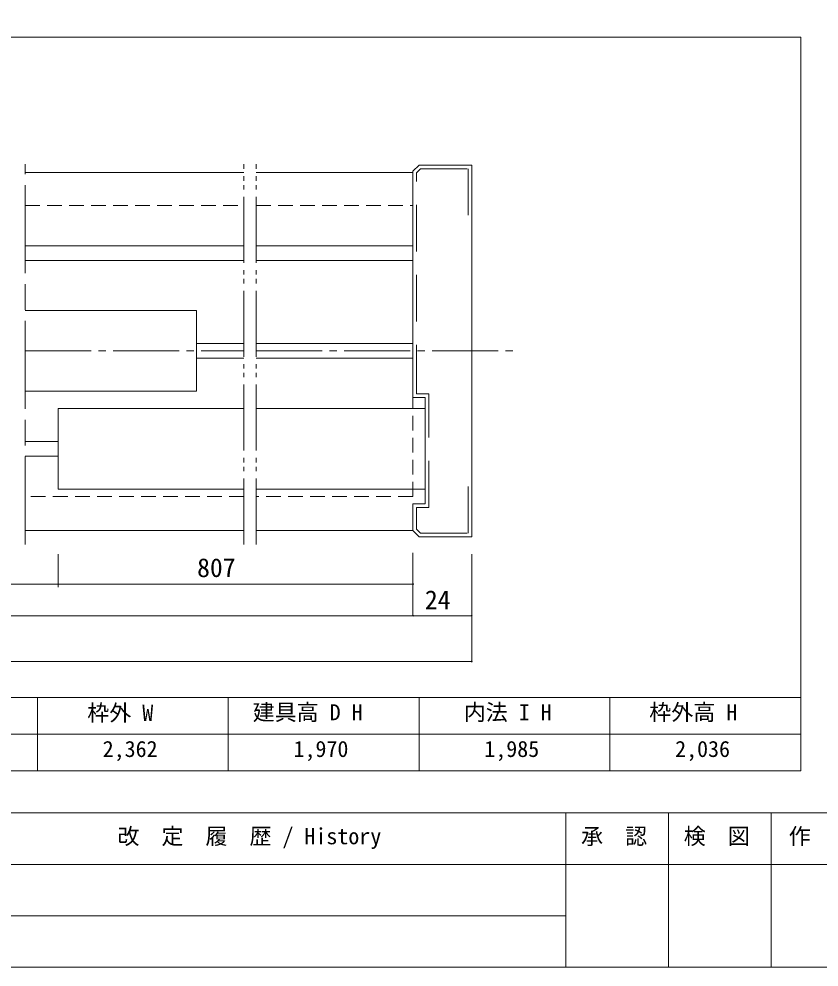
# Model space of a CAD drawing. Units: millimetres on the paper, enlarged 10 times, with parts at other scales. Extents: x -2000 to 2000, y -1385 to 1385.
# Drawn here: x -685 to 405, y -1385 to -92 of the extents above; entities that cross this region are included whole.
import ezdxf
from ezdxf.enums import TextEntityAlignment as Align

# ---------------------------------------------------------------- set-up
doc = ezdxf.new("R2010")
doc.units = ezdxf.units.MM
doc.header["$LTSCALE"] = 10
for name, pattern in [('CHAIN', [18.5, 12, -1.5, 3.5, -1.5]), ('CHAIN2', [12, 9, -1, 1, -1]), ('DOUBLE_CHAIN2', [12.8, 9, -1, 0.6, -0.6, 0.6, -1]), ('USER2', [9.525, 6.35, -3.175]), ('USER9', [3, 2, -1])]:
    doc.linetypes.add(name, pattern=pattern)
doc.layers.add('1-1_0', color=7, linetype='Continuous', lineweight=20)
doc.layers.add('2-0_18', color=7, linetype='Continuous', lineweight=18)
doc.styles.add('ＭＳ ゴシック', font='')
doc.styles.get('ＭＳ ゴシック').set_extended_font_data('MS Gothic')

msp = doc.modelspace()

# ---------------------------------------------------------------- linework, layer by layer
at = {"layer": '1-1_0'}
for p, q in [((380, -117.5), (-1950, -117.5)), ((380, -117.5), (-1950, -117.5)), ((380, -117.5), (-1950, -117.5)), ((380, -117.5), (-1950, -117.5)), ((380, -1017.5), (380, -117.5)), ((380, -1017.5), (380, -117.5)), ((380, -1017.5), (-1950, -1017.5)), ((380, -1017.5), (-1950, -1017.5)), ((380, -1017.5), (-1950, -1017.5)), ((-660, -1017.5), (-660, -1117.5)), ((-400, -1017.5), (-400, -1117.5)), ((-140, -1017.5), (-140, -1117.5)), ((120, -1017.5), (120, -1117.5)), ((380, -1017.5), (380, -1117.5)), ((380, -1067.5), (-1950, -1067.5)), ((380, -1117.5), (-1950, -1117.5)), ((2000, -1175), (-2000, -1175)), ((60, -1175), (60, -1385)), ((200, -1175), (200, -1385)), ((340, -1175), (340, -1385)), ((2000, -1245), (-1190, -1245)), ((60, -1315), (-1190, -1315))]:
    msp.add_line(p, q, dxfattribs=at)
msp.add_lwpolyline([(-2000, -1385), (2000, -1385), (2000, 1385), (-2000, 1385)], close=True, dxfattribs=at)
at = {"layer": '2-0_18', "linetype": 'CHAIN', "lineweight": 20}
msp.add_line((-676.81, -808.99), (-676.81, -290.27), dxfattribs=at)
at = {"layer": '2-0_18', "linetype": 'DOUBLE_CHAIN2', "lineweight": 20}
for p, q in [((-378.78, -808.99), (-378.78, -290.27)), ((-362.12, -808.99), (-362.12, -290.27))]:
    msp.add_line(p, q, dxfattribs=at)
at = {"layer": '2-0_18', "linetype": 'USER2', "lineweight": 20}
msp.add_line((-73.29, -296.7), (-73.29, -363.37), dxfattribs=at)
at = {"layer": '2-0_18', "lineweight": 20}
for p, q in [((-68.29, -798.37), (-68.29, -291.7)), ((-676.81, -301.7), (-378.78, -301.7)), ((-362.12, -301.7), (-148.29, -301.7)), ((-676.81, -401.7), (-378.78, -401.7)), ((-362.12, -401.7), (-148.29, -401.7)), ((-676.81, -421.7), (-378.78, -421.7)), ((-362.12, -421.7), (-148.29, -421.7)), ((-676.81, -490.04), (-674.82, -490.04)), ((-676.81, -490.04), (-674.82, -490.04)), ((-676.81, -490.04), (-459.97, -490.04)), ((-676.81, -490.04), (-459.97, -490.04)), ((-676.81, -490.04), (-443.3, -490.04)), ((-443.3, -535.04), (-378.78, -535.04)), ((-362.12, -535.04), (-148.29, -535.04)), ((-443.3, -555.04), (-378.78, -555.04)), ((-362.12, -555.04), (-148.29, -555.04)), ((-676.81, -600.04), (-674.82, -600.04)), ((-676.81, -600.04), (-674.82, -600.04)), ((-676.81, -600.04), (-459.97, -600.04)), ((-676.81, -600.04), (-459.97, -600.04)), ((-631.63, -623.37), (-378.78, -623.37)), ((-614.96, -623.37), (-378.78, -623.37)), ((-343.73, -623.37), (-362.12, -623.37)), ((-362.12, -623.37), (-152.41, -623.37)), ((-362.12, -623.37), (-360.12, -623.37)), ((-362.12, -623.37), (-148.29, -623.37)), ((-343.45, -623.37), (-131.63, -623.37)), ((-131.63, -741.7), (-131.63, -631.7)), ((-131.63, -716.7), (-131.63, -640.04)), ((-676.81, -668.37), (-631.63, -668.37)), ((-676.81, -688.37), (-631.63, -688.37)), ((-614.96, -733.37), (-378.78, -733.37)), ((-400.23, -733.37), (-378.78, -733.37)), ((-343.73, -733.37), (-362.12, -733.37)), ((-362.12, -733.37), (-152.41, -733.37)), ((-362.12, -733.37), (-148.29, -733.37)), ((-362.12, -733.37), (-360.12, -733.37)), ((-362.12, -733.37), (-351.06, -733.37)), ((-343.45, -733.37), (-131.63, -733.37)), ((-378.78, -790.04), (-676.81, -790.04)), ((-148.29, -790.04), (-362.12, -790.04))]:
    msp.add_line(p, q, dxfattribs=at)
at = {"layer": '2-0_18', "linetype": 'USER9'}
for p, q in [((-676.81, -346.7), (-378.78, -346.7)), ((-362.12, -346.7), (-148.29, -346.7)), ((-148.29, -743.37), (-148.29, -608.37)), ((-378.78, -743.37), (-676.81, -743.37)), ((-148.29, -743.37), (-362.12, -743.37))]:
    msp.add_line(p, q, dxfattribs=at)
at = {"layer": '2-0_18', "color": 4, "linetype": 'CHAIN2', "lineweight": 9}
for p, q in [((-676.81, -545.04), (-378.78, -545.04)), ((-362.12, -545.04), (-2.86, -545.04))]:
    msp.add_line(p, q, dxfattribs=at)
at = {"layer": '2-0_18', "color": 4, "lineweight": 9}
for p, q in [((-631.63, -822.18), (-631.63, -867.31)), ((-631.63, -822.18), (-631.63, -867.31)), ((-148.29, -820.22), (-148.29, -905.99)), ((-68.29, -822.3), (-68.29, -969.02)), ((-742.74, -863.15), (-662.74, -863.15)), ((-734.97, -863.15), (-148.29, -863.15)), ((-1474.85, -905.99), (-148.53, -905.99)), ((-68.29, -905.99), (-148.29, -905.99)), ((-1482.9, -968.5), (-68.29, -968.5))]:
    msp.add_line(p, q, dxfattribs=at)
at = {"layer": '2-0_18', "lineweight": 20}
for points in [[(-131.63, -636.7), (-131.63, -753.37), (-131.63, -608.37), (-148.29, -608.37), (-148.29, -600.04), (-148.29, -300.04), (-139.96, -291.7), (-68.29, -291.7), (-139.96, -291.7)], [(-676.81, -600.04), (-443.3, -600.04), (-443.3, -490.04)], [(-631.63, -623.37), (-631.63, -733.37), (-378.78, -733.37)], [(-148.29, -790.04), (-148.29, -753.37), (-131.63, -753.37)], [(-148.29, -790.04), (-139.96, -798.37), (-68.29, -798.37)]]:
    msp.add_lwpolyline(points, dxfattribs=at)
at = {"layer": '2-0_18', "linetype": 'USER2', "lineweight": 20}
for points in [[(-143.29, -787.97), (-143.29, -758.37), (-131.63, -758.37), (-126.63, -758.37), (-126.63, -636.7), (-126.63, -603.37), (-143.29, -603.37), (-143.29, -600.04), (-143.29, -302.11), (-137.89, -296.7), (-73.29, -296.7)], [(-143.29, -787.97), (-137.89, -793.37), (-73.29, -793.37), (-73.29, -726.7)]]:
    msp.add_lwpolyline(points, dxfattribs=at)
at = {"layer": '2-0_18', "color": 4, "lineweight": 9}
for centre, start, end in [((-631.63, -863.15), 0, 180), ((-631.63, -863.15), 0, 180), ((-631.63, -863.15), 180, 0), ((-631.63, -863.15), 180, 0), ((-148.29, -863.15), 0, 180), ((-148.29, -863.15), 180, 0), ((-148.29, -905.99), 0, 180), ((-148.29, -905.99), 0, 180), ((-148.29, -905.99), 180, 0), ((-148.29, -905.99), 180, 0), ((-68.29, -905.99), 0, 180), ((-68.29, -905.99), 180, 0), ((-68.29, -968.5), 0, 180), ((-68.29, -968.5), 180, 0)]:
    msp.add_arc(centre, 0.521, start, end, dxfattribs=at)

# ---------------------------------------------------------------- texts
at = {"layer": '1-1_0', "style": 'ＭＳ ゴシック'}
for s, p in [('枠外 W', (-592.08, -1056.02)), ('建具高 D H', (-366.7, -1055.24)), ('内法 I H', (-79.13, -1055.24)), ('枠外高 H', (173.69, -1055.24)), ('2,362', (-571.08, -1105.25)), ('1,970', (-311.08, -1105.25)), ('1,985', (-51.08, -1105.25)), ('2,036', (208.92, -1105.25)), ('改\u3000定\u3000履\u3000歴 / History', (-551.02, -1224.21)), ('承\u3000認', (80.74, -1224.21)), ('検\u3000図', (220.6, -1224.21)), ('作\u3000成', (363.67, -1224.21))]:
    msp.add_text(s, height=21.99, dxfattribs=at).set_placement(p, align=Align.BOTTOM_LEFT)
at = {"layer": '2-0_18', "style": 'ＭＳ ゴシック'}
for s, p in [('807', (-442.41, -861.06)), ('24', (-132.02, -904.83))]:
    msp.add_text(s, height=25.66, dxfattribs=at).set_placement(p, align=Align.BOTTOM_LEFT)

doc.saveas('drawing.dxf')
